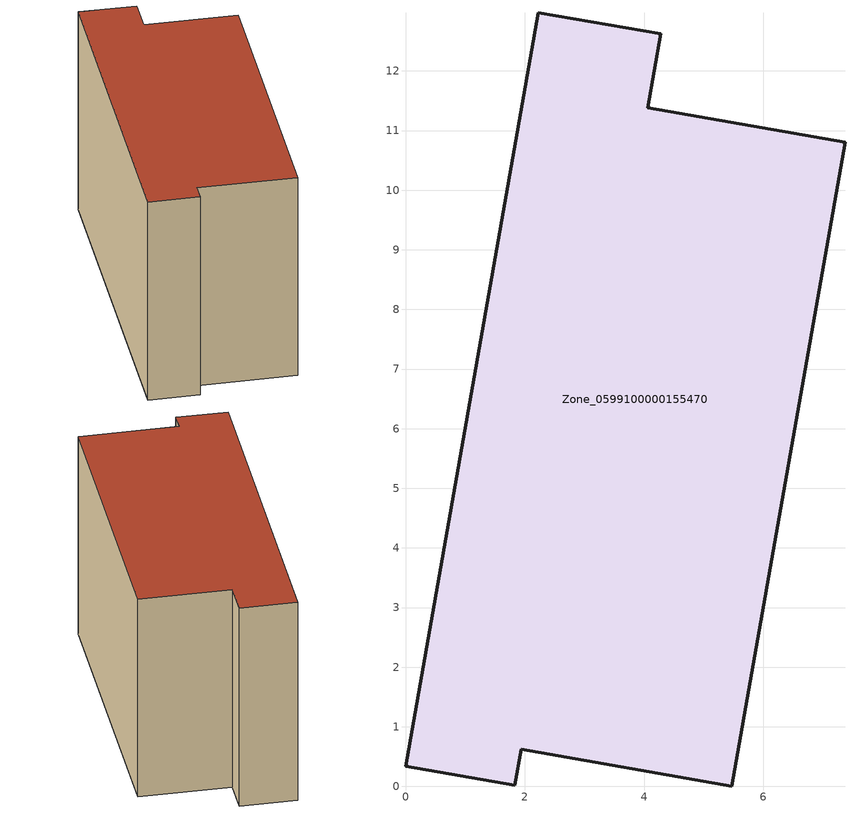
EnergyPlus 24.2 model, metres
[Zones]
Zone_0599100000155470
 floor ground (C_G): 0,0.34 2.23,12.98 4.28,12.62 4.06,11.38 7.37,10.8 5.47,0 1.94,0.62 1.83,0.02 z0
 wall outside (C_F): 4.06,11.38 4.28,12.62 2.23,12.98 0,0.34 1.83,0.02 1.94,0.62 5.47,0 7.37,10.8 4.06,11.38 z0:8.13
 roof outside (C_R): 1.83,0.02 1.94,0.62 5.47,0 7.37,10.8 4.06,11.38 4.28,12.62 2.23,12.98 0,0.34 z8.13
[BUILDING]
Pand.0599100000155470: North Axis=0; Terrain=City; Loads Convergence Tolerance Value=0.04; Temperature Convergence Tolerance Value=0.4; Solar Distribution=FullExterior; Maximum Number of Warmup Days=25; Minimum Number of Warmup Days=1
[Site:Location]
Rotterdam.The.Hague.AP_ZH_NLD Design_Conditions: Latitude=51.96; Longitude=4.45; Time Zone=1; Elevation=-4.5
[SITE:GROUNDTEMPERATURE:BUILDINGSURFACE]
18, 18, 18, 18, 18, 18, 18, 18, 18, 18, 18, 18
[MATERIAL] Thermal Absorptance=0.9; Solar Absorptance=0.7; Visible Absorptance=0.7
Name | Roughness | Thickness | Conductivity | Density | Specific Heat
G.TI.1975-1991 | MediumSmooth | 0.15 | 0.288461 | 540 | 1210
F.TI.1975-1991 | Rough | 0.3 | 0.230769 | 1920 | 840
R.TI.1975-1991 | MediumRough | 0.2 | 0.153846 | 1500 | 1000
[CONSTRUCTION]
C_G: G.TI.1975-1991
C_F: F.TI.1975-1991
C_R: R.TI.1975-1991
[ZONE]
Zone_0599100000155470: Type=1; Multiplier=1; Ceiling Height=Autocalculate; Volume=Autocalculate; Floor Area=autocalculate; Part of Total Floor Area=Yes
[ZONEINFILTRATION:DESIGNFLOWRATE]
Infil_Zone_0599100000155470: Zone or ZoneList or Space or SpaceList=Zone_0599100000155470; Schedule=AlwaysOn; Design Flow Rate Calculation Method=Flow/Area; Flow Rate per Floor Area=0.003; Constant Term Coefficient=1; Temperature Term Coefficient=0; Velocity Term Coefficient=0; Velocity Squared Term Coefficient=0
[HVACTEMPLATE:ZONE:IDEALLOADSAIRSYSTEM]
Zone_0599100000155470: Maximum Heating Supply Air Temperature=50; Minimum Cooling Supply Air Temperature=13; Maximum Heating Supply Air Humidity Ratio=0.0156; Minimum Cooling Supply Air Humidity Ratio=0.0077; Heating Limit=NoLimit; Cooling Limit=NoLimit; Dehumidification Control Type=ConstantSensibleHeatRatio; Cooling Sensible Heat Ratio=0.7; Dehumidification Setpoint=60; Humidification Control Type=None; Humidification Setpoint=30; Outdoor Air Method=None; Outdoor Air Flow Rate per Person=0.00944; Outdoor Air Flow Rate per Zone Floor Area=0; Outdoor Air Flow Rate per Zone=0; Demand Controlled Ventilation Type=None; Outdoor Air Economizer Type=NoEconomizer; Heat Recovery Type=None; Sensible Heat Recovery Effectiveness=0.7; Latent Heat Recovery Effectiveness=0.65
[ZONECONTROL:THERMOSTAT]
ThermostatControl_Zone_0599100000155470: Zone or ZoneList=Zone_0599100000155470; Control Type Schedule=DualSetpointControlType; Control 1=Thermostat_Zone_0599100000155470; Temperature Difference Between Cutout And Setpoint=0
[THERMOSTATSETPOINT:DUALSETPOINT]
Thermostat_Zone_0599100000155470: Heating Setpoint Temperature Schedule=HeatingSetpoint_Zone_0599100000155470; Cooling Setpoint Temperature Schedule=CoolingSetpoint_Zone_0599100000155470
[SCHEDULE:COMPACT]
HeatingSetpoint_Zone_0599100000155470: Through: 12/31, For: AllDays, Until: 24:00, 21
CoolingSetpoint_Zone_0599100000155470: Through: 12/31, For: AllDays, Until: 24:00, 24
DualSetpointControlType: Through: 12/31, For: AllDays, Until: 24:00, 4
AlwaysOn: Through: 12/31, For: AllDays, Until: 24:00, 1
